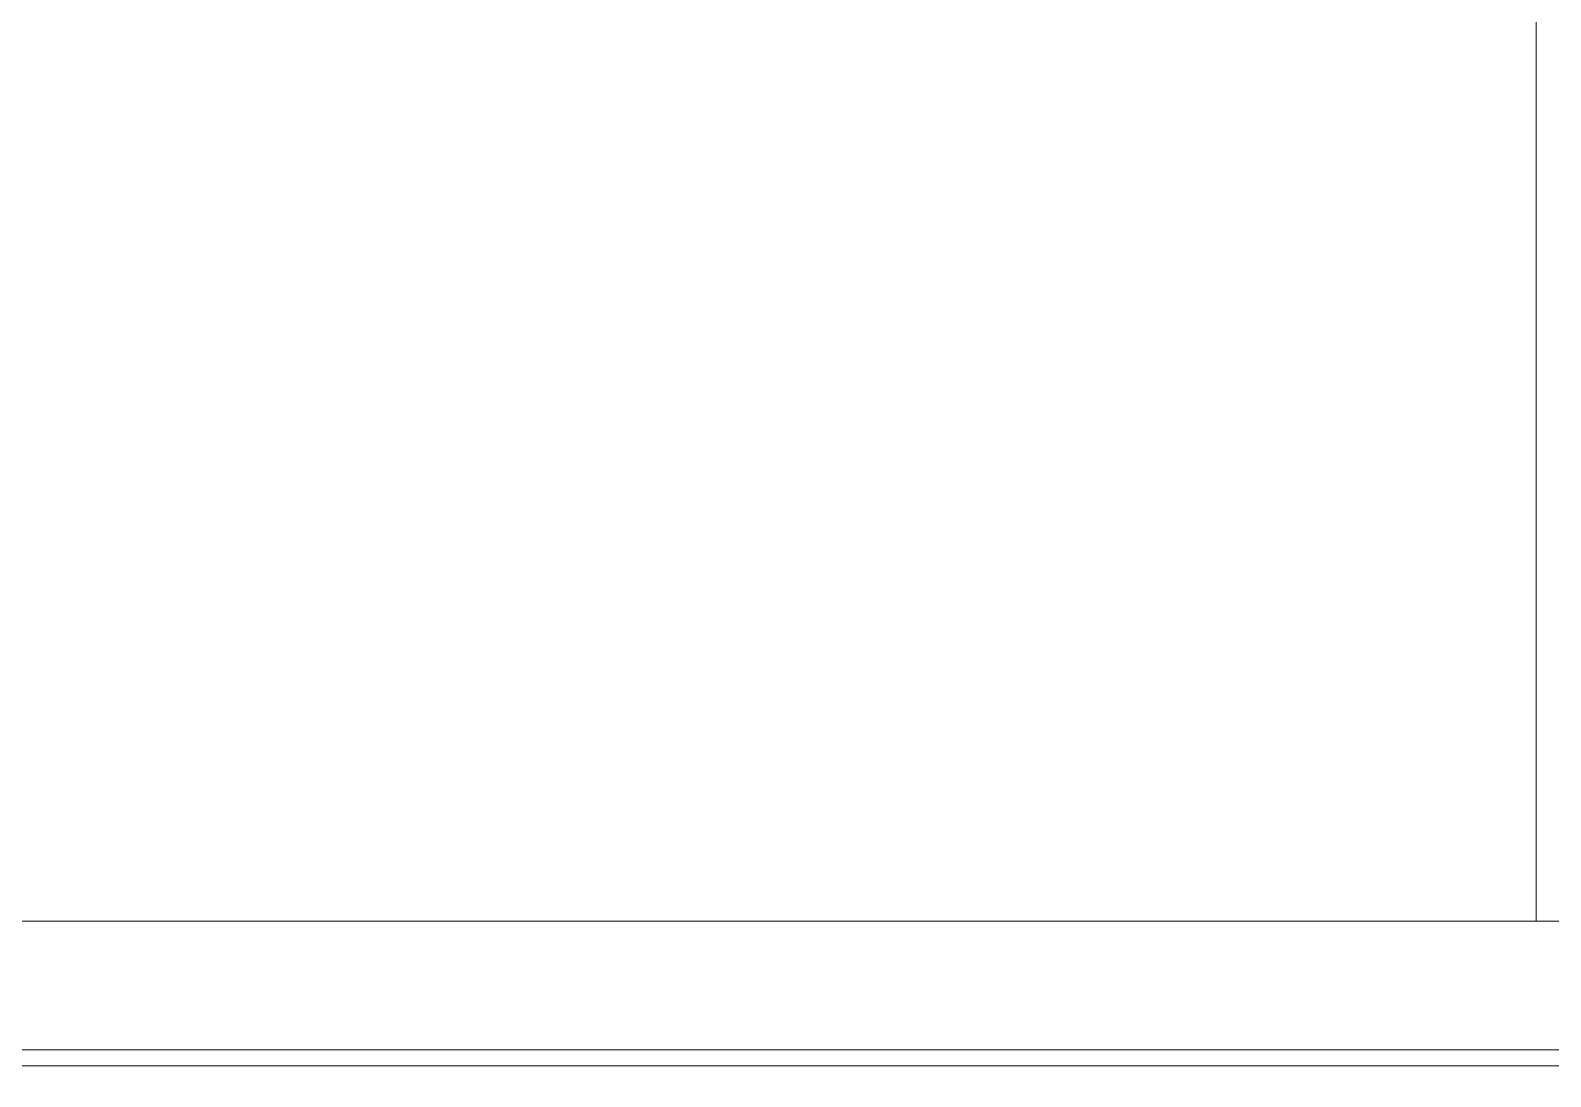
# Model space of a CAD drawing. Header units: millimetres. Extents: x 2066 to 2879, y -17342 to -16767.
# Drawn here: x 2371.94 to 2390.86, y -17158 to -17144.97 of the extents above; entities that cross this region are included whole.
import ezdxf

# ---------------------------------------------------------------- set-up
doc = ezdxf.new("R2010")
doc.units = ezdxf.units.MM
doc.linetypes.add('CENTER', pattern=[50.8, 31.75, -6.35, 6.35, -6.35])
doc.layers.get('0').update_dxf_attribs({"lineweight": 20})
for name, color, linetype, lineweight in [('aa.drawing', 8, 'Continuous', 100), ('DIM（标注）', 3, 'Continuous', 9), ('胶框', 7, 'Continuous', 18)]:
    doc.layers.add(name, color=color, linetype=linetype, lineweight=lineweight)

# ---------------------------------------------------------------- blocks, each defined once
blk = doc.blocks.new('afwe322323f')
at = {"color": 7}
blk.add_lwpolyline([(309.47, 1197.894), (172.31, 1197.894), (172.31, 978.618), (309.47, 978.618)], close=True, dxfattribs=at)
at = {"layer": '胶框', "lineweight": 0}
blk.add_line((172.31, 978.618), (309.47, 978.618), dxfattribs=at)
blk = doc.blocks.new('fwe23232f')
at = {"color": 7}
blk.add_line((1060.969, 233.271), (1196.829, 233.271), dxfattribs=at)

msp = doc.modelspace()

# ---------------------------------------------------------------- hatches: boundary and pattern name
at = {"lineweight": 5}
h = msp.add_hatch(dxfattribs=at)
h.set_pattern_fill('ANSI31', color=8, scale=0.1)
h.set_pattern_definition([(45, (558.36157, -909.277), (-0.224506403, 0.224506403), [])])
h.paths.add_polyline_path([(2460.86, -16936.891), (2320.5, -16936.891), (2320.5, -17163.851), (2354.718, -17163.851), (2355.553, -17164.686), (2407.804, -17164.686), (2408.639, -17163.851), (2460.86, -17163.851)])
h.paths.add_polyline_path([(2322.13, -17159.021), (2322.13, -16938.521), (2459.23, -16938.521), (2459.23, -17159.021)], flags=16)

# ---------------------------------------------------------------- linework, layer by layer
at = {"layer": 'aa.drawing', "color": 1, "linetype": 'CENTER', "lineweight": 5, "ltscale": 0.54144}
msp.add_line((2390.68, -17156.067), (2390.68, -16939.491), dxfattribs=at)
at = {"layer": 'aa.drawing', "color": 1, "linetype": 'Continuous', "lineweight": 5}
msp.add_lwpolyline([(2323, -17156.067), (2458.36, -17156.067), (2458.36, -16939.491), (2323, -16939.491)], close=True, dxfattribs=at)

# ---------------------------------------------------------------- block references
at = {"layer": 'DIM（标注）', "color": 7}
for name, p in [('afwe322323f', (2149.789, -18136.485)), ('fwe23232f', (1261.781, -17390.938))]:
    msp.add_blockref(name, p, dxfattribs=at)

doc.saveas('drawing.dxf')
